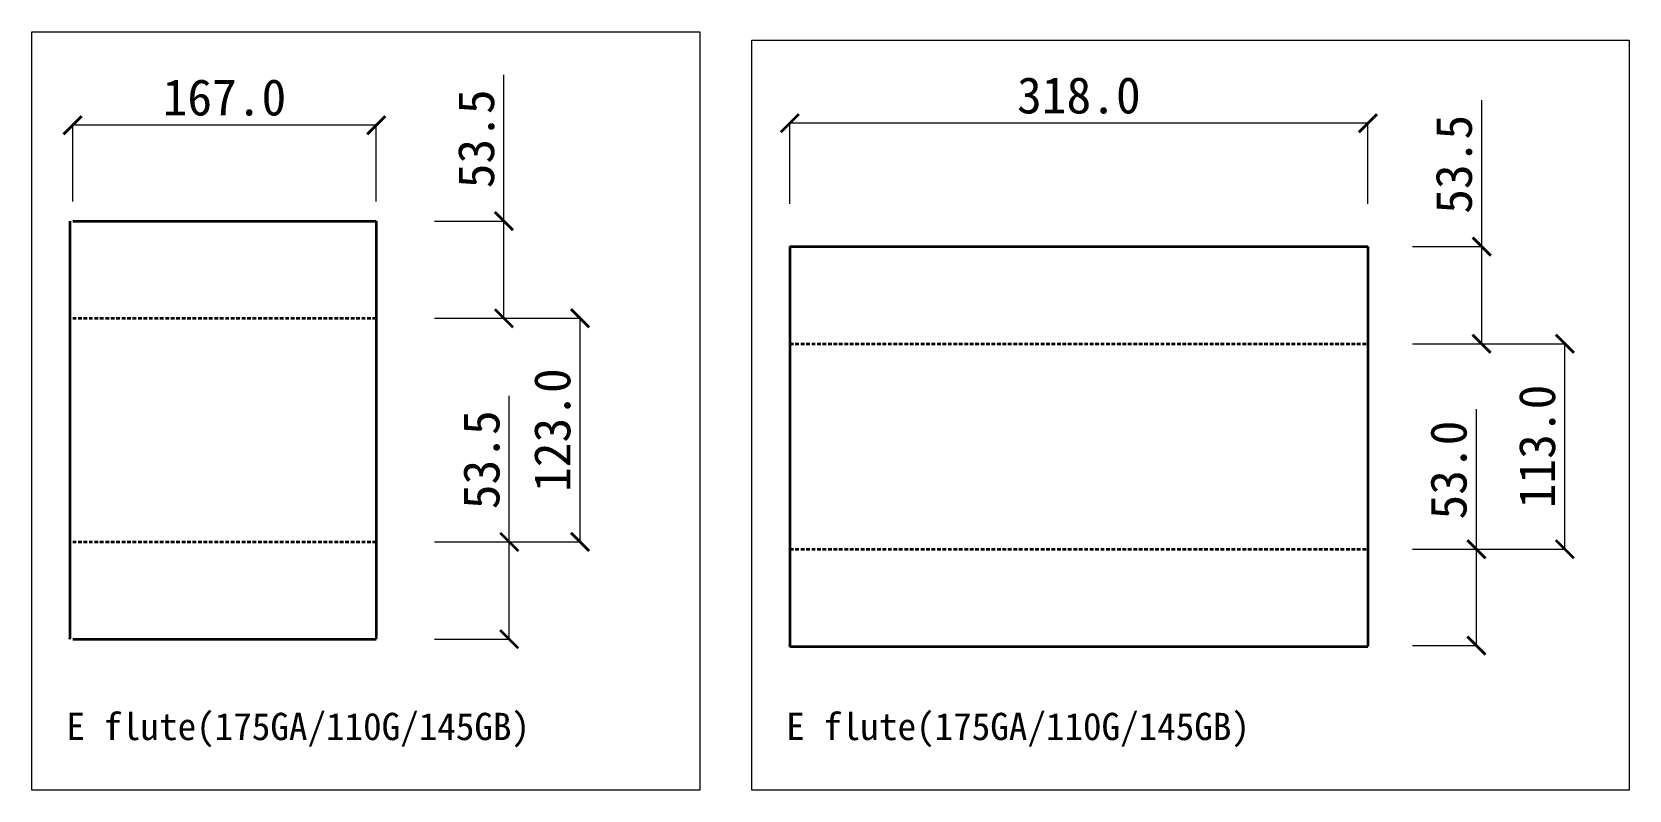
# Model space of a CAD drawing. Extents: x 4668 to 5546, y 1103 to 1520.
import ezdxf

# ---------------------------------------------------------------- set-up
doc = ezdxf.new("R2010")
doc.units = 0
doc.header["$MEASUREMENT"] = 0
doc.linetypes.add('Òþ²ØÏß', pattern=[3, 2, -1])
doc.layers.add('CREASE', color=3, linetype='Continuous')
doc.layers.add('CUT', color=7, linetype='Continuous')
doc.dimstyles.get("Standard").update_dxf_attribs({"dimtxt": 0.18, "dimasz": 0.18, "dimexe": 0.18, "dimexo": 0.0625, "dimgap": 0.09, "dimtad": 0, "dimtih": 1, "dimtoh": 1, "dimdec": 4, "dimzin": 0, "dimdsep": 46, "dimtxsty": 'Standard', "dimcen": 0.09, "dimadec": 0, "dimazin": 0, "dimtfac": 1, "dimtdec": 4, "dimtofl": 0, "dimtmove": 0, "dimatfit": 3, "dimfxl": 1, "dimtolj": 1, "dimtzin": 0, "dimarcsym": 0})

# ---------------------------------------------------------------- blocks, each defined once
blk = doc.blocks.new('_ArchTick')
at = {"color": 0, "linetype": 'ByBlock', "lineweight": 0, "const_width": 0.15}
blk.add_lwpolyline([(-0.5, -0.5), (0.5, 0.5)], dxfattribs=at)
blk = doc.blocks.new('*D6')
at = {"color": 3, "linetype": 'Continuous', "lineweight": 0}
for p, q in [((4930.19, 1239.82), (4930.19, 1320.26)), ((4930.19, 1186.32), (4930.19, 1239.82))]:
    blk.add_line(p, q, dxfattribs=at)
at = {"color": 0, "linetype": 'Continuous', "lineweight": 0}
for p, q in [((4889.02, 1239.82), (4930.37, 1239.82)), ((4889.02, 1186.32), (4930.37, 1186.32))]:
    blk.add_line(p, q, dxfattribs=at)
at = {"layer": 'DEFPOINTS', "color": 0, "linetype": 'Continuous', "lineweight": 0}
for p in [(4888.96, 1239.82), (4930.19, 1239.82), (4888.96, 1186.32)]:
    blk.add_point(p, dxfattribs=at)
at = {"color": 3, "linetype": 'Continuous', "lineweight": 0, "xscale": 10, "yscale": 10, "zscale": 10}
for p, rotation in [((4930.19, 1239.82), 90), ((4930.19, 1186.32), 270)]:
    blk.add_blockref('_ArchTick', p, dxfattribs=dict(at, rotation=rotation))
at = {"color": 0, "linetype": 'Continuous', "lineweight": 0, "insert": (4914.98, 1285.04), "char_height": 20, "attachment_point": 5, "rotation": 90}
blk.add_mtext('\\A1;53.5', dxfattribs=at)
blk = doc.blocks.new('*D7')
at = {"color": 0, "linetype": 'Continuous', "lineweight": 0}
for p, q in [((4889.02, 1362.82), (4969.34, 1362.82)), ((4909.76, 1239.82), (4969.34, 1239.82))]:
    blk.add_line(p, q, dxfattribs=at)
at = {"color": 3, "linetype": 'Continuous', "lineweight": 0}
blk.add_line((4969.16, 1239.82), (4969.16, 1362.82), dxfattribs=at)
at = {"layer": 'DEFPOINTS', "color": 0, "linetype": 'Continuous', "lineweight": 0}
for p in [(4888.96, 1362.82), (4969.16, 1362.82), (4909.7, 1239.82)]:
    blk.add_point(p, dxfattribs=at)
at = {"color": 3, "linetype": 'Continuous', "lineweight": 0, "xscale": 10, "yscale": 10, "zscale": 10}
for p, rotation in [((4969.16, 1362.82), 90), ((4969.16, 1239.82), 270)]:
    blk.add_blockref('_ArchTick', p, dxfattribs=dict(at, rotation=rotation))
at = {"color": 0, "linetype": 'Continuous', "lineweight": 0, "insert": (4953.95, 1301.32), "char_height": 20, "attachment_point": 5, "rotation": 90}
blk.add_mtext('\\A1;123.0', dxfattribs=at)
blk = doc.blocks.new('*D8')
at = {"color": 3, "linetype": 'Continuous', "lineweight": 0}
for p, q in [((4927.27, 1416.32), (4927.27, 1496.76)), ((4927.27, 1362.82), (4927.27, 1416.32))]:
    blk.add_line(p, q, dxfattribs=at)
at = {"color": 0, "linetype": 'Continuous', "lineweight": 0}
for p, q in [((4889.08, 1416.32), (4927.45, 1416.32)), ((4889.08, 1362.82), (4927.45, 1362.82))]:
    blk.add_line(p, q, dxfattribs=at)
at = {"layer": 'DEFPOINTS', "color": 0, "linetype": 'Continuous', "lineweight": 0}
for p in [(4889.02, 1416.32), (4927.27, 1416.32), (4889.02, 1362.82)]:
    blk.add_point(p, dxfattribs=at)
at = {"color": 3, "linetype": 'Continuous', "lineweight": 0, "xscale": 10, "yscale": 10, "zscale": 10}
for p, rotation in [((4927.27, 1416.32), 90), ((4927.27, 1362.82), 270)]:
    blk.add_blockref('_ArchTick', p, dxfattribs=dict(at, rotation=rotation))
at = {"color": 0, "linetype": 'Continuous', "lineweight": 0, "insert": (4912.06, 1461.54), "char_height": 20, "attachment_point": 5, "rotation": 90}
blk.add_mtext('\\A1;53.5', dxfattribs=at)
blk = doc.blocks.new('*D9')
at = {"color": 0, "linetype": 'Continuous', "lineweight": 0}
for p, q in [((4690.01, 1427.09), (4690.01, 1469.21)), ((4857.01, 1427.09), (4857.01, 1469.21))]:
    blk.add_line(p, q, dxfattribs=at)
at = {"color": 3, "linetype": 'Continuous', "lineweight": 0}
blk.add_line((4857.01, 1469.03), (4690.01, 1469.03), dxfattribs=at)
at = {"layer": 'DEFPOINTS', "color": 0, "linetype": 'Continuous', "lineweight": 0}
for p in [(4690.01, 1469.03), (4690.01, 1427.02), (4857.01, 1427.02)]:
    blk.add_point(p, dxfattribs=at)
at = {"color": 3, "linetype": 'Continuous', "lineweight": 0, "xscale": 10, "yscale": 10, "zscale": 10, "rotation": 180}
blk.add_blockref('_ArchTick', (4690.01, 1469.03), dxfattribs=at)
at = {"color": 3, "linetype": 'Continuous', "lineweight": 0, "xscale": 10, "yscale": 10, "zscale": 10}
blk.add_blockref('_ArchTick', (4857.01, 1469.03), dxfattribs=at)
at = {"color": 0, "linetype": 'Continuous', "lineweight": 0, "insert": (4773.51, 1484.24), "char_height": 20, "attachment_point": 5}
blk.add_mtext('\\A1;167.0', dxfattribs=at)
blk = doc.blocks.new('*D10')
at = {"color": 3, "linetype": 'Continuous', "lineweight": 0}
for p, q in [((5462.25, 1235.82), (5462.25, 1312.93)), ((5462.25, 1182.82), (5462.25, 1235.82))]:
    blk.add_line(p, q, dxfattribs=at)
at = {"color": 0, "linetype": 'Continuous', "lineweight": 0}
for p, q in [((5427.04, 1235.82), (5462.43, 1235.82)), ((5427.04, 1182.82), (5462.43, 1182.82))]:
    blk.add_line(p, q, dxfattribs=at)
at = {"layer": 'DEFPOINTS', "color": 0, "linetype": 'Continuous', "lineweight": 0}
for p in [(5426.98, 1235.82), (5462.25, 1235.82), (5426.98, 1182.82)]:
    blk.add_point(p, dxfattribs=at)
at = {"color": 3, "linetype": 'Continuous', "lineweight": 0, "xscale": 10, "yscale": 10, "zscale": 10}
for p, rotation in [((5462.25, 1235.82), 90), ((5462.25, 1182.82), 270)]:
    blk.add_blockref('_ArchTick', p, dxfattribs=dict(at, rotation=rotation))
at = {"color": 0, "linetype": 'Continuous', "lineweight": 0, "insert": (5447.04, 1279.37), "char_height": 20, "attachment_point": 5, "rotation": 90}
blk.add_mtext('\\A1;53.0', dxfattribs=at)
blk = doc.blocks.new('*D11')
at = {"color": 3, "linetype": 'Continuous', "lineweight": 0}
for p, q in [((5465.17, 1402.32), (5465.17, 1482.76)), ((5465.17, 1348.82), (5465.17, 1402.32))]:
    blk.add_line(p, q, dxfattribs=at)
at = {"color": 0, "linetype": 'Continuous', "lineweight": 0}
for p, q in [((5427.04, 1402.32), (5465.35, 1402.32)), ((5427.04, 1348.82), (5465.35, 1348.82))]:
    blk.add_line(p, q, dxfattribs=at)
at = {"layer": 'DEFPOINTS', "color": 0, "linetype": 'Continuous', "lineweight": 0}
for p in [(5426.98, 1402.32), (5465.17, 1402.32), (5426.98, 1348.82)]:
    blk.add_point(p, dxfattribs=at)
at = {"color": 3, "linetype": 'Continuous', "lineweight": 0, "xscale": 10, "yscale": 10, "zscale": 10}
for p, rotation in [((5465.17, 1402.32), 90), ((5465.17, 1348.82), 270)]:
    blk.add_blockref('_ArchTick', p, dxfattribs=dict(at, rotation=rotation))
at = {"color": 0, "linetype": 'Continuous', "lineweight": 0, "insert": (5449.96, 1447.54), "char_height": 20, "attachment_point": 5, "rotation": 90}
blk.add_mtext('\\A1;53.5', dxfattribs=at)
blk = doc.blocks.new('*D12')
at = {"color": 0, "linetype": 'Continuous', "lineweight": 0}
for p, q in [((5427.04, 1348.82), (5511.14, 1348.82)), ((5427.04, 1235.82), (5511.14, 1235.82))]:
    blk.add_line(p, q, dxfattribs=at)
at = {"color": 3, "linetype": 'Continuous', "lineweight": 0}
blk.add_line((5510.96, 1235.82), (5510.96, 1348.82), dxfattribs=at)
at = {"layer": 'DEFPOINTS', "color": 0, "linetype": 'Continuous', "lineweight": 0}
for p in [(5426.98, 1348.82), (5510.96, 1348.82), (5426.98, 1235.82)]:
    blk.add_point(p, dxfattribs=at)
at = {"color": 3, "linetype": 'Continuous', "lineweight": 0, "xscale": 10, "yscale": 10, "zscale": 10}
for p, rotation in [((5510.96, 1348.82), 90), ((5510.96, 1235.82), 270)]:
    blk.add_blockref('_ArchTick', p, dxfattribs=dict(at, rotation=rotation))
at = {"color": 0, "linetype": 'Continuous', "lineweight": 0, "insert": (5495.75, 1292.32), "char_height": 20, "attachment_point": 5, "rotation": 90}
blk.add_mtext('\\A1;113.0', dxfattribs=at)
blk = doc.blocks.new('*D13')
at = {"color": 0, "linetype": 'Continuous', "lineweight": 0}
for p, q in [((5084.57, 1425.87), (5084.57, 1470.33)), ((5402.57, 1425.87), (5402.57, 1470.33))]:
    blk.add_line(p, q, dxfattribs=at)
at = {"color": 3, "linetype": 'Continuous', "lineweight": 0}
blk.add_line((5402.57, 1470.15), (5084.57, 1470.15), dxfattribs=at)
at = {"layer": 'DEFPOINTS', "color": 0, "linetype": 'Continuous', "lineweight": 0}
for p in [(5084.57, 1470.15), (5084.57, 1425.81), (5402.57, 1425.81)]:
    blk.add_point(p, dxfattribs=at)
at = {"color": 3, "linetype": 'Continuous', "lineweight": 0, "xscale": 10, "yscale": 10, "zscale": 10, "rotation": 180}
blk.add_blockref('_ArchTick', (5084.57, 1470.15), dxfattribs=at)
at = {"color": 3, "linetype": 'Continuous', "lineweight": 0, "xscale": 10, "yscale": 10, "zscale": 10}
blk.add_blockref('_ArchTick', (5402.57, 1470.15), dxfattribs=at)
at = {"color": 0, "linetype": 'Continuous', "lineweight": 0, "insert": (5243.57, 1485.36), "char_height": 20, "attachment_point": 5}
blk.add_mtext('\\A1;318.0', dxfattribs=at)

msp = doc.modelspace()

# ---------------------------------------------------------------- linework, layer by layer
at = {"linetype": 'Continuous', "lineweight": 0}
for p, q in [((4857.01, 1362.82), (4857.01, 1239.82)), ((5402.57, 1348.82), (5402.57, 1235.82)), ((4857.01, 1239.82), (4857.01, 1186.82)), ((4857.01, 1186.82), (4857.01, 1239.82)), ((4857.01, 1186.82), (4857.01, 1239.82)), ((5402.57, 1235.82), (5402.57, 1182.82))]:
    msp.add_line(p, q, dxfattribs=at)
for points in [[(4667.61, 1520.34), (5035.13, 1520.34), (5035.13, 1103.35), (4667.61, 1103.35)], [(5063.66, 1515.91), (5546.25, 1515.91), (5546.25, 1103.35), (5063.66, 1103.35)]]:
    msp.add_lwpolyline(points, close=True, dxfattribs=at)
at = {"layer": 'CREASE', "color": 0, "linetype": 'Continuous', "lineweight": 35}
for p, q in [((4688.51, 1416.32), (4688.51, 1362.82)), ((4690.01, 1416.32), (4857.01, 1416.32)), ((4857.01, 1416.32), (4857.01, 1362.82)), ((5084.57, 1402.32), (5402.57, 1402.32)), ((5084.57, 1402.32), (5084.57, 1348.82)), ((5402.57, 1402.32), (5402.57, 1348.82)), ((4688.51, 1362.82), (4688.51, 1239.82)), ((4857.01, 1362.82), (4857.01, 1239.82)), ((5084.57, 1348.82), (5084.57, 1235.82)), ((5402.57, 1348.82), (5402.57, 1235.82)), ((4688.51, 1239.82), (4688.51, 1186.82)), ((4857.01, 1239.82), (4857.01, 1186.82)), ((5084.57, 1235.82), (5084.57, 1182.82)), ((5402.57, 1235.82), (5402.57, 1182.82))]:
    msp.add_line(p, q, dxfattribs=at)
at = {"layer": 'CREASE', "color": 3, "linetype": 'Òþ²ØÏß', "lineweight": 35}
for p, q in [((4690.01, 1362.82), (4857.01, 1362.82)), ((5084.57, 1348.82), (5402.57, 1348.82)), ((4690.01, 1239.82), (4857.01, 1239.82)), ((5084.57, 1235.82), (5402.57, 1235.82))]:
    msp.add_line(p, q, dxfattribs=at)
at = {"layer": 'CUT', "color": 7, "linetype": 'Continuous', "lineweight": 35}
for p, q in [((4688.51, 1186.32), (4688.51, 1186.82)), ((4690.01, 1186.32), (4857.01, 1186.32)), ((4857.01, 1186.32), (4857.01, 1186.82)), ((5084.57, 1182.32), (5084.57, 1182.82)), ((5084.57, 1182.32), (5402.57, 1182.32)), ((5402.57, 1182.32), (5402.57, 1182.82))]:
    msp.add_line(p, q, dxfattribs=at)

# ---------------------------------------------------------------- texts
at = {"linetype": 'Continuous', "lineweight": 0, "char_height": 15, "width": 340.0094, "attachment_point": 1}
for insert in [(4686.53, 1145.83), (5082.58, 1145.83)]:
    msp.add_mtext('\\A1;E flute(175GA/110G/145GB)', dxfattribs=dict(at, insert=insert))

# ---------------------------------------------------------------- dimensions: what is measured, and where the dimension line sits
at = {"linetype": 'Continuous', "lineweight": 0}
for base, p1, p2, picture, middle in [((4690.01, 1469.03), (4857.01, 1427.02), (4690.01, 1427.02), '*D9', (4773.51, 1484.24)), ((5084.57, 1470.15), (5402.57, 1425.81), (5084.57, 1425.81), '*D13', (5243.57, 1485.36))]:
    dim = msp.add_linear_dim(base=base, p1=p1, p2=p2, dimstyle='Standard', override={"dimtxt": 20, "dimasz": 10, "dimgap": 5, "dimtad": 1, "dimtih": 0, "dimtoh": 0, "dimdec": 1, "dimdsep": 0, "dimblk": 'ArchTick', "dimcen": 2, "dimclrd": 3, "dimtp": 0.0015, "dimtm": 0.0015, "dimtfac": 1.0005, "dimtdec": 1, "dimlwd": 0, "dimlwe": 0}, dxfattribs=at)
    dim.commit()
    dim.dimension.update_dxf_attribs({"geometry": picture, "text_midpoint": middle})
for base, p1, p2, picture, middle in [((4927.27, 1416.32), (4889.02, 1362.82), (4889.02, 1416.32), '*D8', (4912.06, 1461.54)), ((5465.17, 1402.32), (5426.98, 1348.82), (5426.98, 1402.32), '*D11', (5449.96, 1447.54)), ((4969.16, 1362.82), (4909.7, 1239.82), (4888.96, 1362.82), '*D7', (4953.95, 1301.32)), ((5510.96, 1348.82), (5426.98, 1235.82), (5426.98, 1348.82), '*D12', (5495.75, 1292.32)), ((4930.19, 1239.82), (4888.96, 1186.32), (4888.96, 1239.82), '*D6', (4914.98, 1285.04)), ((5462.25, 1235.82), (5426.98, 1182.82), (5426.98, 1235.82), '*D10', (5447.04, 1279.37))]:
    dim = msp.add_linear_dim(base=base, p1=p1, p2=p2, angle=90, dimstyle='Standard', override={"dimtxt": 20, "dimasz": 10, "dimgap": 5, "dimtad": 1, "dimtih": 0, "dimtoh": 0, "dimdec": 1, "dimdsep": 0, "dimblk": 'ArchTick', "dimcen": 2, "dimclrd": 3, "dimtp": 0.0015, "dimtm": 0.0015, "dimtfac": 1.0005, "dimtdec": 1, "dimlwd": 0, "dimlwe": 0}, dxfattribs=at)
    dim.commit()
    dim.dimension.update_dxf_attribs({"geometry": picture, "text_midpoint": middle})

doc.saveas('drawing.dxf')
